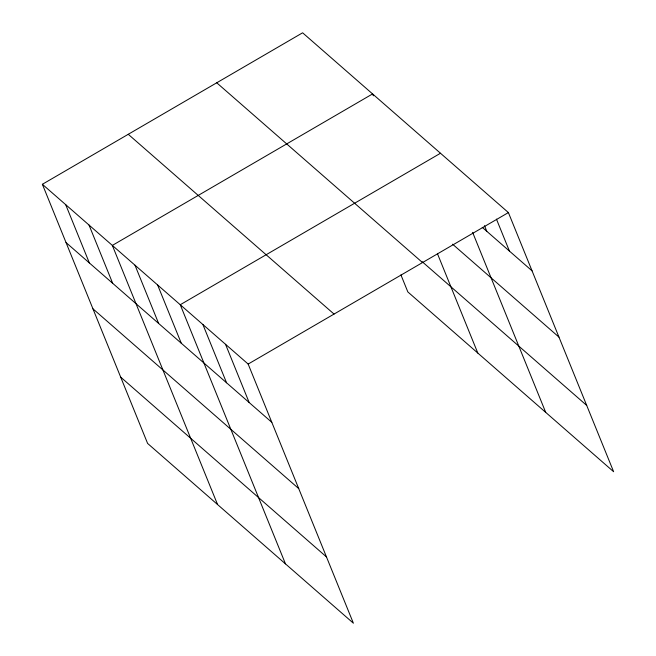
<?xml version="1.0" encoding="UTF-8"?>
<svg xmlns="http://www.w3.org/2000/svg" width="656" height="656" viewBox="0 0 656 656"><rect width="100%" height="100%" fill="white"/><g stroke="black" fill="none" stroke-linecap="round" stroke-linejoin="round"><path stroke-width="0.98" d="M42.378 184.287L248.157 364.064L353.387 623.2L147.6 443.423L42.378 184.287L302.613 32.8L508.4 212.577L613.622 471.713L407.843 291.936L400.923 274.897M440.488 153.25L180.252 304.737L285.475 563.873M248.157 364.064L508.4 212.577M482.258 227.337L532.057 270.846M452.583 244.188L558.978 337.127M422.3 261.801L586.71 405.424M216.734 82.787L422.521 262.564M128.256 134.291L334.035 314.068M66.035 242.556L271.822 422.325M92.955 308.837L298.734 488.613M120.688 377.134L326.467 556.911M496.444 219.112L509.425 251.068M484.497 225.656L486.785 231.289M472.607 232.347L545.718 412.386M373.346 95.801L372.583 93.923L112.34 245.41L217.571 504.546M437.413 253.577L477.806 353.059M225.525 344.285L249.182 402.554M202.884 324.507L226.55 382.776M157.612 284.958L181.277 343.227M134.98 265.188L158.637 323.449M89.019 225.033L112.684 283.302M65.698 204.664L89.355 262.925"/></g></svg>
